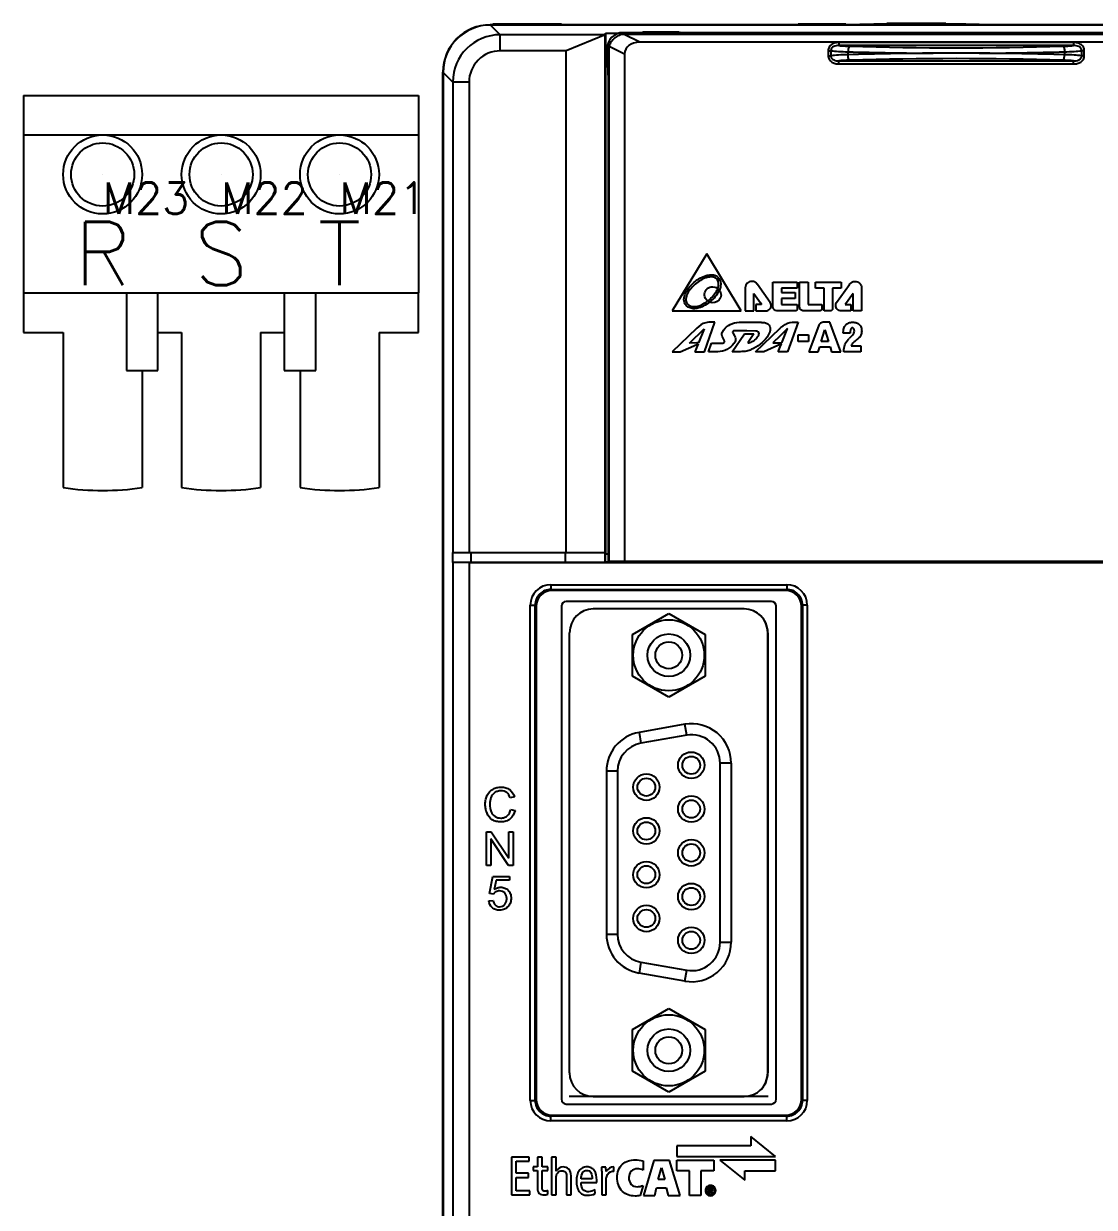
# Model space of a CAD drawing. Extents: x -25 to 108, y -90 to 175.
# Drawn here: x -25 to 42.8, y 99.6 to 174.5 of the extents above; entities that cross this region are included whole.
import ezdxf

# ---------------------------------------------------------------- set-up
doc = ezdxf.new("R2010")
doc.units = 0
doc.header["$LTSCALE"] = 4
doc.layers.get('0').update_dxf_attribs({"linetype": 'CONTINUOUS'})
doc.layers.add('02___PRT_ALL_AXES', color=7, linetype='CONTINUOUS')
doc.styles.get("Standard").update_dxf_attribs({"font": 'romans.shx'})

msp = doc.modelspace()

# ---------------------------------------------------------------- linework, layer by layer
at = {"color": 7, "linetype": 'Continuous'}
for p, q in [((63.543, 174.474), (4.543, 174.474)), ((5.171, 173.845), (4.558, 174.458)), ((63.528, 174.458), (4.558, 174.458)), ((5.143, 174.474), (5.143, 174.524)), ((5.143, 174.524), (9.043, 174.524)), ((5.171, 172.819), (5.171, 173.845)), ((11.808, 173.845), (5.171, 173.845)), ((6.493, 174.474), (6.493, 174.524)), ((9.043, 174.474), (9.043, 174.524)), ((11.808, 173.831), (9.343, 172.819)), ((11.808, 173.845), (11.843, 173.95)), ((11.808, 173.831), (11.808, 173.845)), ((11.808, 141.074), (11.808, 173.831)), ((11.843, 173.95), (11.843, 140.969)), ((11.843, 173.95), (12.76, 173.95)), ((13.048, 173.868), (12.943, 173.974)), ((55.144, 173.974), (12.943, 173.974)), ((14.012, 173.368), (13.015, 173.867)), ((55.038, 173.868), (13.048, 173.868)), ((14.193, 174.026), (14.176, 173.974)), ((14.193, 174.026), (14.193, 173.974)), ((14.193, 174.026), (16.493, 174.026)), ((16.493, 173.974), (16.493, 174.026)), ((16.493, 174.026), (16.511, 173.974)), ((27.043, 174.5), (28.817, 174.53)), ((28.817, 174.53), (29.656, 174.544)), ((29.656, 174.474), (29.656, 174.544)), ((33.384, 174.544), (29.656, 174.544)), ((33.384, 174.474), (33.384, 174.544)), ((33.384, 174.544), (34.654, 174.523)), ((34.654, 174.523), (36.353, 174.494)), ((13.048, 172.612), (12.076, 173.099)), ((54.074, 173.368), (14.012, 173.368)), ((26.615, 173.354), (26.615, 173.155)), ((41.471, 173.354), (26.615, 173.354)), ((41.471, 173.155), (26.615, 173.155)), ((41.471, 173.354), (41.471, 173.155)), ((9.343, 172.819), (5.171, 172.819)), ((9.343, 141.074), (9.343, 172.819)), ((11.943, 171.774), (11.943, 172.974)), ((12.049, 172.868), (11.943, 172.974)), ((12.049, 172.868), (12.049, 140.513)), ((13.048, 172.612), (13.048, 140.522)), ((25.937, 172.834), (25.937, 172.513)), ((25.937, 172.834), (26.1, 172.834)), ((25.937, 172.513), (26.1, 172.513)), ((26.1, 172.834), (26.1, 172.513)), ((27.189, 172.58), (27.189, 172.767)), ((35.495, 172.674), (32.59, 172.674)), ((40.898, 172.767), (40.898, 172.58)), ((41.987, 172.513), (41.987, 172.834)), ((42.15, 172.834), (41.987, 172.834)), ((42.15, 172.513), (41.987, 172.513)), ((42.15, 172.513), (42.15, 172.834)), ((11.996, 171.774), (11.943, 171.774)), ((26.615, 171.993), (26.615, 172.192)), ((26.615, 172.192), (41.471, 172.192)), ((26.615, 171.993), (41.471, 171.993)), ((41.471, 171.993), (41.471, 172.192)), ((1.543, 4.858), (1.543, 171.474)), ((1.559, 171.459), (1.559, 14.688)), ((2.172, 170.846), (1.559, 171.459)), ((2.172, 170.846), (2.172, 141.074)), ((3.198, 170.846), (2.172, 170.846)), ((3.198, 170.846), (3.198, 141.074)), ((12.009, 171.274), (12.009, 140.5)), ((18.247, 159.973), (16.048, 156.368)), ((20.427, 156.368), (18.247, 159.973)), ((22.43, 156.614), (22.43, 158.19)), ((22.43, 158.19), (23.979, 158.19)), ((23.979, 158.19), (23.979, 157.798)), ((24.127, 156.614), (24.127, 158.19)), ((24.127, 158.19), (24.659, 158.19)), ((24.659, 158.19), (24.659, 156.765)), ((25.131, 157.798), (25.131, 158.19)), ((25.131, 158.19), (26.749, 158.19)), ((26.749, 158.19), (26.749, 157.798)), ((20.683, 157.831), (20.683, 156.368)), ((21.224, 156.368), (21.224, 157.469)), ((21.224, 157.469), (21.642, 156.873)), ((22.267, 156.897), (21.46, 158.039)), ((22.976, 157.798), (22.976, 157.539)), ((23.979, 157.798), (22.976, 157.798)), ((22.976, 157.539), (23.847, 157.539)), ((23.847, 157.539), (23.847, 157.147)), ((25.672, 157.798), (25.131, 157.798)), ((25.672, 156.368), (25.672, 157.798)), ((26.209, 157.798), (26.209, 156.496)), ((26.749, 157.798), (26.209, 157.798)), ((26.469, 156.897), (27.276, 158.039)), ((27.507, 157.459), (27.089, 156.873)), ((27.507, 156.368), (27.507, 157.459)), ((28.048, 157.831), (28.048, 156.368)), ((21.356, 156.765), (21.356, 156.368)), ((21.716, 156.765), (21.356, 156.765)), ((21.642, 156.873), (21.716, 156.765)), ((22.976, 157.147), (22.976, 156.765)), ((23.847, 157.147), (22.976, 157.147)), ((22.976, 156.765), (23.979, 156.765)), ((23.979, 156.765), (23.979, 156.486)), ((24.659, 156.765), (25.539, 156.765)), ((25.539, 156.765), (25.539, 156.486)), ((27.089, 156.873), (27.015, 156.765)), ((27.015, 156.765), (27.374, 156.765)), ((27.374, 156.765), (27.374, 156.368)), ((16.048, 156.368), (20.427, 156.368)), ((20.683, 156.368), (21.224, 156.368)), ((21.356, 156.368), (21.972, 156.368)), ((23.857, 156.368), (22.685, 156.368)), ((25.411, 156.368), (24.383, 156.368)), ((26.076, 156.368), (25.672, 156.368)), ((27.374, 156.368), (26.759, 156.368)), ((28.048, 156.368), (27.507, 156.368)), ((17.601, 155.248), (16.048, 153.779)), ((17.151, 154.332), (18.091, 155.24)), ((18.091, 155.24), (17.732, 154.335)), ((18.095, 153.779), (18.757, 155.646)), ((18.757, 155.646), (18.373, 155.646)), ((20.784, 155.113), (20.019, 155.113)), ((20.292, 155.642), (21.695, 155.642)), ((20.781, 155.111), (20.784, 155.113)), ((21.347, 155.091), (20.781, 155.111)), ((21.335, 153.782), (22.882, 155.251)), ((21.367, 155.089), (21.347, 155.091)), ((23.366, 155.241), (22.9, 154.788)), ((23.009, 154.337), (23.366, 155.241)), ((24.031, 155.648), (23.366, 153.782)), ((23.653, 155.648), (24.031, 155.648)), ((25.313, 155.4), (24.709, 153.779)), ((25.496, 154.439), (25.725, 155.167)), ((26.04, 155.649), (25.671, 155.649)), ((25.725, 155.167), (25.954, 154.439)), ((26.742, 153.779), (26.04, 155.649)), ((17.621, 154.335), (17.151, 154.332)), ((17.732, 154.335), (17.621, 154.335)), ((18.35, 153.785), (18.549, 154.332)), ((18.549, 154.332), (19.219, 154.331)), ((19.38, 154.468), (19.221, 154.765)), ((19.854, 153.785), (20.642, 154.912)), ((19.896, 154.985), (20.003, 154.786)), ((20.642, 154.912), (21.237, 154.912)), ((21.237, 154.912), (20.838, 154.339)), ((22.9, 154.788), (22.431, 154.337)), ((22.431, 154.337), (23.009, 154.337)), ((24.028, 154.439), (24.028, 154.85)), ((24.028, 154.85), (24.678, 154.85)), ((24.678, 154.439), (24.028, 154.439)), ((24.678, 154.85), (24.678, 154.439)), ((25.954, 154.439), (25.496, 154.439)), ((27.326, 154.949), (26.887, 154.949)), ((27.332, 155.053), (27.326, 154.949)), ((16.048, 153.779), (16.572, 153.779)), ((16.572, 153.779), (17.621, 154.247)), ((17.708, 154.285), (17.493, 153.777)), ((17.493, 153.777), (17.621, 153.779)), ((17.621, 154.247), (17.708, 154.285)), ((17.621, 153.779), (18.095, 153.779)), ((18.939, 153.785), (18.35, 153.785)), ((20.37, 153.785), (19.854, 153.785)), ((21.855, 153.782), (21.335, 153.782)), ((22.984, 154.288), (21.855, 153.782)), ((22.769, 153.782), (22.9, 154.086)), ((23.366, 153.782), (22.769, 153.782)), ((22.9, 154.086), (22.984, 154.288)), ((24.709, 153.779), (25.298, 153.779)), ((25.298, 153.779), (25.399, 154.088)), ((25.399, 154.088), (26.051, 154.088)), ((26.051, 154.088), (26.152, 153.779)), ((26.152, 153.779), (26.742, 153.779)), ((27.998, 153.779), (26.916, 153.779)), ((27.386, 154.152), (27.998, 154.152)), ((27.998, 154.152), (27.998, 153.779)), ((2.163, 140.442), (2.163, 141.074)), ((2.172, 141.074), (11.808, 141.074)), ((3.322, 140.432), (3.322, 141.074)), ((9.305, 140.432), (9.305, 141.074)), ((11.81, 140.44), (11.81, 141.074)), ((12.009, 140.969), (11.843, 140.969)), ((2.172, 140.439), (2.163, 140.442)), ((3.322, 140.432), (2.163, 140.442)), ((2.172, 140.439), (2.172, 15.301)), ((3.198, 140.43), (2.172, 140.439)), ((3.198, 140.43), (3.198, 15.301)), ((64.889, 140.43), (3.198, 140.43)), ((9.305, 140.432), (3.322, 140.432)), ((11.81, 140.44), (9.305, 140.432)), ((11.839, 140.469), (11.81, 140.44)), ((15.035, 140.469), (11.839, 140.469)), ((12.009, 140.5), (12.049, 140.513)), ((12.009, 140.5), (14.243, 140.5)), ((13.048, 140.522), (12.049, 140.513)), ((13.048, 140.522), (55.038, 140.522)), ((14.243, 140.482), (14.243, 140.5)), ((15.243, 140.482), (14.243, 140.482)), ((15.04, 140.474), (16.564, 140.474)), ((16.417, 140.474), (16.443, 140.5)), ((16.443, 140.5), (51.643, 140.5)), ((16.543, 140.47), (16.543, 140.5)), ((16.658, 140.458), (16.564, 140.474)), ((51.428, 140.458), (16.658, 140.458)), ((8.375, 139.037), (8.375, 138.737)), ((8.375, 139.037), (23.311, 139.037)), ((8.375, 138.737), (8.443, 138.668)), ((8.375, 138.737), (23.311, 138.737)), ((23.243, 138.668), (8.443, 138.668)), ((23.311, 138.737), (23.243, 138.668)), ((23.311, 139.037), (23.311, 138.737)), ((22.343, 137.969), (9.343, 137.969)), ((7.075, 106.4), (7.075, 137.737)), ((7.075, 137.737), (7.375, 137.737)), ((7.375, 106.4), (7.375, 137.737)), ((7.375, 137.737), (7.443, 137.669)), ((7.443, 137.669), (7.443, 106.468)), ((9.043, 137.669), (9.043, 106.469)), ((20.618, 137.499), (11.058, 137.499)), ((13.548, 135.894), (15.843, 137.219)), ((15.843, 137.219), (18.138, 135.894)), ((22.643, 106.469), (22.643, 137.669)), ((24.311, 137.737), (24.243, 137.669)), ((24.243, 106.468), (24.243, 137.669)), ((24.311, 137.737), (24.311, 106.4)), ((24.611, 137.737), (24.311, 137.737)), ((24.611, 137.737), (24.611, 106.4)), ((9.558, 108.139), (9.558, 135.999)), ((13.548, 133.244), (13.548, 135.894)), ((18.138, 135.894), (18.138, 133.244)), ((22.108, 108.139), (22.108, 136.009)), ((22.117, 135.999), (22.117, 108.149)), ((15.843, 131.919), (13.548, 133.244)), ((18.138, 133.244), (15.843, 131.919)), ((16.859, 130.201), (13.959, 129.69)), ((13.959, 129.69), (14.081, 129)), ((16.981, 129.512), (16.859, 130.201)), ((16.981, 129.512), (14.081, 129)), ((19.093, 116.409), (19.093, 127.739)), ((19.793, 127.739), (19.093, 127.739)), ((19.793, 127.739), (19.793, 116.409)), ((11.893, 127.228), (11.893, 116.92)), ((12.593, 127.228), (11.893, 127.228)), ((12.593, 127.228), (12.593, 116.92)), ((6.073, 125.609), (5.796, 125.544)), ((5.828, 124.809), (6.11, 124.738)), ((4.303, 121.268), (4.303, 123.4)), ((4.303, 123.4), (4.593, 123.4)), ((4.574, 122.943), (4.574, 121.268)), ((5.694, 121.268), (4.574, 122.943)), ((4.593, 123.4), (5.713, 121.726)), ((5.713, 121.726), (5.713, 123.4)), ((5.713, 123.4), (5.983, 123.4)), ((5.983, 123.4), (5.983, 121.268)), ((4.574, 121.268), (4.303, 121.268)), ((5.983, 121.268), (5.694, 121.268)), ((4.494, 119.483), (4.7, 120.578)), ((4.7, 120.578), (5.761, 120.578)), ((4.91, 120.328), (4.795, 119.755)), ((5.761, 120.328), (4.91, 120.328)), ((5.761, 120.578), (5.761, 120.328)), ((4.74, 119.451), (4.494, 119.483)), ((4.447, 119.033), (4.722, 119.056)), ((11.893, 116.92), (12.593, 116.92)), ((19.093, 116.409), (19.793, 116.409)), ((14.081, 115.148), (13.959, 114.458)), ((14.081, 115.148), (16.981, 114.636)), ((16.859, 113.947), (16.981, 114.636)), ((16.859, 113.947), (13.959, 114.458)), ((13.548, 110.894), (15.843, 112.219)), ((15.843, 112.219), (18.138, 110.894)), ((13.548, 108.244), (13.548, 110.894)), ((18.138, 110.894), (18.138, 108.244)), ((15.843, 106.919), (13.548, 108.244)), ((18.138, 108.244), (15.843, 106.919)), ((7.075, 106.4), (7.375, 106.4)), ((7.375, 106.4), (7.443, 106.468)), ((9.543, 106.669), (22.143, 106.669)), ((11.048, 106.649), (20.618, 106.649)), ((24.311, 106.4), (24.243, 106.468)), ((24.611, 106.4), (24.311, 106.4)), ((9.343, 106.169), (22.343, 106.169)), ((8.375, 105.4), (8.443, 105.468)), ((8.375, 105.1), (8.375, 105.4)), ((23.311, 105.4), (8.375, 105.4)), ((23.311, 105.1), (8.375, 105.1)), ((8.443, 105.468), (23.243, 105.468)), ((23.311, 105.4), (23.243, 105.468)), ((23.311, 105.1), (23.311, 105.4)), ((16.343, 103.516), (16.343, 102.858)), ((21.039, 103.516), (16.343, 103.516)), ((21.039, 104.106), (21.039, 103.516)), ((22.604, 102.858), (21.039, 104.106)), ((5.882, 102.808), (5.882, 100.417)), ((6.996, 102.808), (5.882, 102.808)), ((6.996, 102.548), (6.996, 102.808)), ((7.536, 102.803), (7.536, 102.187)), ((7.824, 102.803), (7.536, 102.803)), ((7.824, 102.187), (7.824, 102.803)), ((8.426, 102.803), (8.426, 100.417)), ((8.714, 102.803), (8.426, 102.803)), ((8.714, 101.924), (8.714, 102.803)), ((16.343, 102.858), (22.604, 102.858)), ((6.183, 101.787), (6.183, 102.548)), ((6.183, 102.548), (6.996, 102.548)), ((7.259, 102.187), (7.259, 101.954)), ((7.536, 102.187), (7.259, 102.187)), ((7.259, 101.954), (7.536, 101.954)), ((7.536, 101.954), (7.536, 100.83)), ((8.184, 102.187), (7.824, 102.187)), ((7.824, 100.923), (7.824, 101.954)), ((7.824, 101.954), (8.184, 101.954)), ((8.184, 101.954), (8.184, 102.187)), ((11.86, 102.164), (11.582, 102.164)), ((11.87, 101.89), (11.86, 102.164)), ((12.374, 101.904), (12.374, 102.187)), ((14.219, 102.572), (14.219, 101.986)), ((14.896, 102.604), (14.233, 100.382)), ((15.894, 102.604), (14.896, 102.604)), ((15.172, 101.398), (15.38, 102.127)), ((15.385, 102.127), (15.591, 101.398)), ((16.567, 100.382), (15.894, 102.604)), ((16.343, 101.951), (16.343, 102.609)), ((16.343, 102.609), (18.69, 102.609)), ((17.154, 101.951), (16.343, 101.951)), ((17.154, 100.385), (17.154, 101.951)), ((17.879, 101.951), (17.879, 100.385)), ((18.69, 101.951), (17.879, 101.951)), ((18.69, 102.609), (18.69, 101.951)), ((22.604, 102.609), (19.081, 102.608)), ((19.081, 102.608), (20.647, 101.36)), ((20.647, 101.36), (20.647, 101.95)), ((20.647, 101.95), (22.604, 101.95)), ((22.604, 101.95), (22.604, 102.609)), ((6.957, 101.787), (6.183, 101.787)), ((6.183, 100.677), (6.183, 101.527)), ((6.183, 101.527), (6.957, 101.527)), ((6.957, 101.527), (6.957, 101.787)), ((8.714, 100.417), (8.714, 101.468)), ((9.372, 101.544), (9.372, 100.417)), ((9.659, 100.417), (9.659, 101.629)), ((10.991, 101.424), (10.292, 101.424)), ((10.292, 101.205), (11.279, 101.205)), ((11.279, 101.205), (11.279, 101.359)), ((11.596, 101.787), (11.596, 100.417)), ((11.884, 100.417), (11.884, 101.342)), ((15.591, 101.398), (15.172, 101.398)), ((5.882, 100.417), (7.04, 100.417)), ((7.04, 100.677), (6.183, 100.677)), ((7.04, 100.417), (7.04, 100.677)), ((8.184, 100.461), (8.184, 100.694)), ((8.426, 100.417), (8.714, 100.417)), ((9.372, 100.417), (9.659, 100.417)), ((11.183, 100.496), (11.169, 100.756)), ((11.596, 100.417), (11.884, 100.417)), ((14.213, 101.018), (14.023, 100.38)), ((14.955, 100.382), (15.072, 100.863)), ((15.072, 100.863), (15.682, 100.863)), ((15.682, 100.863), (15.807, 100.382)), ((17.879, 100.385), (17.154, 100.385)), ((18.359, 100.877), (18.359, 100.508)), ((18.496, 100.877), (18.359, 100.877)), ((18.359, 100.508), (18.428, 100.508)), ((18.428, 100.718), (18.428, 100.824)), ((18.428, 100.824), (18.489, 100.824)), ((18.488, 100.718), (18.428, 100.718)), ((18.428, 100.508), (18.428, 100.666)), ((18.428, 100.666), (18.469, 100.666)), ((18.469, 100.666), (18.565, 100.508)), ((18.635, 100.508), (18.536, 100.669)), ((18.565, 100.508), (18.635, 100.508)), ((14.233, 100.382), (14.955, 100.382)), ((15.807, 100.382), (16.567, 100.382))]:
    msp.add_line(p, q, dxfattribs=at)
for p, q in [((-25, 170), (0, 170)), ((-25, 170), (-25, 157.5)), ((0, 170), (0, 157.5)), ((-25, 167.5), (0, 167.5)), ((-25, 157.5), (0, 157.5)), ((-25, 157.5), (-25, 155)), ((-18.496, 157.5), (-18.496, 152.584)), ((-16.496, 152.584), (-16.496, 157.5)), ((-8.5, 157.5), (-8.5, 152.584)), ((-6.5, 152.584), (-6.5, 157.5)), ((0, 155), (0, 157.5)), ((-25, 155), (-22.5, 155)), ((-22.5, 155), (-22.5, 145.179)), ((-16.496, 155), (-15, 155)), ((-15, 155), (-15, 145.179)), ((-10, 155), (-10, 145.179)), ((-10, 155), (-8.5, 155)), ((-2.5, 155), (-2.5, 145.179)), ((-2.5, 155), (0, 155)), ((-18.496, 152.584), (-16.496, 152.584)), ((-17.5, 152.584), (-17.5, 145.179)), ((-8.5, 152.584), (-6.5, 152.584)), ((-7.5, 152.584), (-7.5, 145.179))]:
    msp.add_line(p, q)
for centre, radius in [((-20, 165), 2.5), ((-12.5, 165), 2.5), ((-5, 165), 2.5), ((-20, 165), 2), ((-12.5, 165), 2), ((-5, 165), 2)]:
    msp.add_circle(centre, radius)
for centre, radius in [((15.843, 134.569), 2.25), ((15.843, 134.569), 1.35), ((15.843, 134.569), 0.85), ((17.263, 127.609), 0.837), ((17.263, 127.609), 0.562), ((14.423, 126.224), 0.837), ((14.423, 126.224), 0.562), ((17.263, 124.839), 0.837), ((17.263, 124.839), 0.562), ((14.423, 123.454), 0.837), ((14.423, 123.454), 0.562), ((17.263, 122.069), 0.837), ((17.263, 122.069), 0.562), ((14.423, 120.684), 0.837), ((14.423, 120.684), 0.562), ((17.263, 119.299), 0.837), ((17.263, 119.299), 0.562), ((14.423, 117.914), 0.837), ((14.423, 117.914), 0.562), ((17.263, 116.529), 0.837), ((17.263, 116.529), 0.562), ((15.843, 109.569), 2.25), ((15.843, 109.569), 1.35), ((15.843, 109.569), 0.85)]:
    msp.add_circle(centre, radius, dxfattribs=at)
for centre, radius, start, end in [((4.543, 171.474), 3, 90, 180), ((5.171, 170.845), 3, 90.01153, 179.98847), ((34.043, 405.68), 232.663, 268.33515, 271.66485), ((5.17, 170.846), 1.973, 89.99359, 180.00605), ((33.903, 403.66), 230.99, 268.33423, 269.6745), ((33.976, -62.521), 235.199, 90.3375, 91.65377), ((34.043, -60.333), 232.663, 88.33515, 91.66485), ((34.11, 407.867), 235.198, 270.33749, 271.65378), ((34.183, -58.312), 230.99, 88.33423, 89.6745), ((38.432, 143.488), 15.77, 133.98889, 135.08998), ((8.375, 137.737), 1.3, 90.00166, 179.99815), ((8.375, 137.737), 1, 89.99291, 180.0072), ((23.311, 137.737), 1.3, 0.00166, 89.99815), ((23.312, 137.737), 1, 359.99291, 90.0072), ((9.343, 137.669), 0.3, 90, 180), ((22.343, 137.669), 0.3, 0, 90), ((11.058, 135.999), 1.5, 90, 180), ((20.618, 136.009), 1.49, 0, 90), ((20.617, 135.999), 1.5, 0, 49.89984), ((14.393, 127.228), 2.5, 100, 180), ((17.293, 127.739), 2.5, 0, 100), ((14.393, 127.228), 1.8, 100.00004, 179.99996), ((17.293, 127.739), 1.8, 359.99999, 100.00001), ((14.393, 116.92), 2.5, 180, 260), ((14.393, 116.92), 1.8, 180.00004, 259.99996), ((17.293, 116.409), 2.5, 260, 0), ((17.293, 116.409), 1.8, 259.99999, 0.00001), ((11.048, 108.139), 1.49, 180, 270), ((20.618, 108.139), 1.49, 270, 0), ((20.617, 108.149), 1.5, 310.0993, 0), ((8.375, 106.4), 1.3, 180.00166, 269.99815), ((8.375, 106.4), 1, 179.99291, 270.0072), ((9.343, 106.469), 0.3, 180, 270), ((22.343, 106.469), 0.3, 270, 0), ((23.311, 106.4), 1.3, 270.00166, 359.99815), ((23.312, 106.4), 1, 269.99291, 0.0072)]:
    msp.add_arc(centre, radius, start, end, dxfattribs=at)
for centre in [(-20, 162.5), (-12.5, 162.5), (-5, 162.5)]:
    msp.add_arc(centre, 17.5, 261.78679, 278.21321)
for centre, major_axis, ratio, start_param, end_param in [((4.56, 171.457), (2.123, -2.123), 0.999315, 2.356537, 3.926648), ((12.944, 172.973), (0.708, -0.708), 0.999315, 2.356537, 3.926648), ((13.103, 172.814), (-0.424, 0.978), 0.928326, -0.382645, -0.349644), ((13.075, 172.842), (0.948, -0.407), 0.963653, -2.982367, -2.749065), ((14.481, 172.244), (-1.361, 0.682), 0.656782, -0.919163, 0.317879), ((11.996, 171.274), (0, 0.5), 0.026186, -1.570796, 0), ((11.839, 140.969), (0, 0.5), 0.008727, -3.132866, -1.570796), ((15.035, 140.969), (0, 0.5), 0.008727, -3.132866, -3.00374), ((16.658, 140.758), (0, 0.3), 0.052408, -3.67477, -3.150319), ((8.443, 137.668), (0.707, -0.707), 0.999695, 2.356347, 3.926839), ((23.243, 137.668), (-0.707, -0.707), 0.999695, 2.356347, 3.926839), ((8.443, 106.469), (0.707, 0.707), 0.999695, 2.356347, 3.926839), ((23.243, 106.469), (-0.707, 0.707), 0.999695, 2.356347, 3.926839)]:
    msp.add_ellipse(centre, major_axis=major_axis, ratio=ratio, start_param=start_param, end_param=end_param, dxfattribs=at)
for points, knots in [([(13.015, 173.867), (12.907, 173.864), (12.691, 173.82), (12.406, 173.654), (12.188, 173.406), (12.102, 173.203), (12.076, 173.099)], [0, 0, 0, 0, 0.249743, 0.499909, 0.751366, 1, 1, 1, 1]), ([(26.615, 173.354), (26.536, 173.354), (26.377, 173.338), (26.153, 173.247), (26.009, 173.1), (25.947, 172.953), (25.937, 172.874), (25.937, 172.834)], [0, 0, 0, 0, 0.250301, 0.500191, 0.749315, 0.874681, 1, 1, 1, 1]), ([(26.615, 173.155), (26.559, 173.156), (26.447, 173.151), (26.282, 173.108), (26.163, 173.022), (26.108, 172.92), (26.099, 172.863), (26.1, 172.834)], [0, 0, 0, 0, 0.24803, 0.496914, 0.746675, 0.873244, 1, 1, 1, 1]), ([(26.615, 173.155), (26.665, 173.15), (26.887, 173.131), (27.11, 173.121), (27.284, 173.115)], [0, 0, 0, 0, 0.223912, 1, 1, 1, 1]), ([(27.284, 173.115), (27.277, 173.113), (27.263, 173.102), (27.239, 173.065), (27.215, 172.993), (27.196, 172.888), (27.19, 172.809), (27.189, 172.767)], [0, 0, 0, 0, 0.057532, 0.135853, 0.360121, 0.659638, 1, 1, 1, 1]), ([(40.803, 173.115), (40.864, 173.117), (41.087, 173.125), (41.31, 173.139), (41.471, 173.155)], [0, 0, 0, 0, 0.272744, 1, 1, 1, 1]), ([(40.803, 173.115), (40.809, 173.113), (40.823, 173.102), (40.848, 173.065), (40.871, 172.993), (40.891, 172.888), (40.897, 172.809), (40.898, 172.767)], [0, 0, 0, 0, 0.057534, 0.135858, 0.36013, 0.659645, 1, 1, 1, 1]), ([(42.15, 172.834), (42.15, 172.874), (42.139, 172.953), (42.077, 173.1), (41.933, 173.247), (41.71, 173.338), (41.551, 173.354), (41.471, 173.354)], [0, 0, 0, 0, 0.125322, 0.250694, 0.499823, 0.749709, 1, 1, 1, 1]), ([(41.987, 172.834), (41.987, 172.863), (41.978, 172.92), (41.923, 173.022), (41.804, 173.108), (41.64, 173.151), (41.527, 173.156), (41.471, 173.155)], [0, 0, 0, 0, 0.126761, 0.253337, 0.503099, 0.751978, 1, 1, 1, 1]), ([(25.937, 172.513), (25.937, 172.473), (25.947, 172.394), (26.009, 172.247), (26.153, 172.1), (26.377, 172.009), (26.536, 171.993), (26.615, 171.993)], [0, 0, 0, 0, 0.125322, 0.250694, 0.499823, 0.749709, 1, 1, 1, 1]), ([(26.1, 172.513), (26.099, 172.484), (26.108, 172.427), (26.163, 172.325), (26.282, 172.239), (26.447, 172.196), (26.559, 172.191), (26.615, 172.192)], [0, 0, 0, 0, 0.126761, 0.253337, 0.503099, 0.751978, 1, 1, 1, 1]), ([(26.1, 172.834), (26.259, 172.815), (26.622, 172.787), (26.985, 172.772), (27.189, 172.767)], [0, 0, 0, 0, 0.439939, 1, 1, 1, 1]), ([(27.189, 172.58), (26.985, 172.575), (26.622, 172.56), (26.259, 172.532), (26.1, 172.513)], [0, 0, 0, 0, 0.560061, 1, 1, 1, 1]), ([(27.284, 172.232), (27.277, 172.234), (27.263, 172.245), (27.239, 172.282), (27.215, 172.354), (27.196, 172.459), (27.19, 172.538), (27.189, 172.58)], [0, 0, 0, 0, 0.057534, 0.135858, 0.36013, 0.659645, 1, 1, 1, 1]), ([(40.803, 172.232), (40.809, 172.234), (40.823, 172.245), (40.848, 172.282), (40.871, 172.354), (40.891, 172.459), (40.897, 172.538), (40.898, 172.58)], [0, 0, 0, 0, 0.057532, 0.135853, 0.360122, 0.659638, 1, 1, 1, 1]), ([(40.898, 172.767), (41.101, 172.772), (41.465, 172.787), (41.828, 172.815), (41.987, 172.834)], [0, 0, 0, 0, 0.560061, 1, 1, 1, 1]), ([(41.987, 172.513), (41.828, 172.532), (41.465, 172.56), (41.101, 172.575), (40.898, 172.58)], [0, 0, 0, 0, 0.439939, 1, 1, 1, 1]), ([(41.471, 172.192), (41.527, 172.191), (41.64, 172.196), (41.804, 172.239), (41.923, 172.325), (41.978, 172.427), (41.987, 172.484), (41.987, 172.513)], [0, 0, 0, 0, 0.24803, 0.496914, 0.746675, 0.873244, 1, 1, 1, 1]), ([(41.471, 171.993), (41.551, 171.993), (41.71, 172.009), (41.933, 172.1), (42.077, 172.247), (42.139, 172.394), (42.15, 172.473), (42.15, 172.513)], [0, 0, 0, 0, 0.250301, 0.500191, 0.749315, 0.874681, 1, 1, 1, 1]), ([(27.284, 172.232), (27.223, 172.23), (27, 172.222), (26.777, 172.208), (26.615, 172.192)], [0, 0, 0, 0, 0.272744, 1, 1, 1, 1]), ([(41.471, 172.192), (41.422, 172.197), (41.199, 172.216), (40.976, 172.226), (40.803, 172.232)], [0, 0, 0, 0, 0.223912, 1, 1, 1, 1]), ([(16.806, 157.194), (16.85, 157.488), (17.175, 157.966), (17.59, 158.311), (17.8, 158.43)], [0, 0, 0, 0, 0.551677, 1, 1, 1, 1]), ([(18.203, 158.459), (17.952, 158.385), (17.613, 158.164), (17.333, 157.893), (17.253, 157.793)], [0, 0, 0, 0, 0.671641, 1, 1, 1, 1]), ([(17.8, 158.43), (17.996, 158.538), (18.314, 158.664), (18.767, 158.649), (18.956, 158.512), (19.02, 158.426)], [0, 0, 0, 0, 0.508767, 0.754576, 1, 1, 1, 1]), ([(18.917, 158.341), (18.871, 158.41), (18.727, 158.513), (18.465, 158.526), (18.292, 158.493), (18.203, 158.459)], [0, 0, 0, 0, 0.322762, 0.630156, 1, 1, 1, 1]), ([(18.946, 157.784), (18.953, 157.801), (19.013, 157.977), (19.008, 158.198), (18.917, 158.341)], [0, 0, 0, 0, 0.096631, 1, 1, 1, 1]), ([(19.02, 158.426), (19.12, 158.294), (19.155, 158.009), (19.087, 157.765), (19.05, 157.685)], [0, 0, 0, 0, 0.651348, 1, 1, 1, 1]), ([(21.46, 158.039), (21.423, 158.096), (21.343, 158.17), (21.211, 158.223), (21.083, 158.24), (20.937, 158.211), (20.755, 158.097), (20.683, 157.934), (20.683, 157.831)], [0, 0, 0, 0, 0.193898, 0.294997, 0.400176, 0.557323, 0.707276, 1, 1, 1, 1]), ([(27.276, 158.039), (27.313, 158.096), (27.393, 158.169), (27.523, 158.223), (27.65, 158.24), (27.795, 158.211), (27.976, 158.097), (28.048, 157.934), (28.048, 157.831)], [0, 0, 0, 0, 0.194518, 0.294906, 0.397819, 0.555588, 0.706088, 1, 1, 1, 1]), ([(17.253, 157.793), (17.084, 157.601), (16.877, 157.283), (16.941, 156.918), (16.993, 156.849)], [0, 0, 0, 0, 0.748654, 1, 1, 1, 1]), ([(18.297, 156.982), (18.19, 157.074), (18.033, 157.331), (18.179, 157.731), (18.541, 157.946), (18.829, 157.864), (18.946, 157.784)], [0, 0, 0, 0, 0.267373, 0.49717, 0.73173, 1, 1, 1, 1]), ([(18.946, 157.784), (18.918, 157.721), (18.748, 157.42), (18.517, 157.148), (18.297, 156.982)], [0, 0, 0, 0, 0.199523, 1, 1, 1, 1]), ([(19.05, 157.685), (19.116, 157.59), (19.191, 157.363), (19.019, 156.94), (18.622, 156.841), (18.425, 156.911)], [0, 0, 0, 0, 0.270402, 0.510849, 1, 1, 1, 1]), ([(18.425, 156.911), (18.447, 156.926), (18.708, 157.132), (18.92, 157.408), (19.05, 157.685)], [0, 0, 0, 0, 0.080329, 1, 1, 1, 1]), ([(19.05, 157.685), (19.047, 157.688), (19.018, 157.726), (18.983, 157.761), (18.946, 157.784)], [0, 0, 0, 0, 0.089715, 1, 1, 1, 1]), ([(17.318, 156.514), (17.147, 156.548), (16.831, 156.721), (16.787, 157.06), (16.806, 157.194)], [0, 0, 0, 0, 0.563637, 1, 1, 1, 1]), ([(16.993, 156.849), (17.057, 156.766), (17.233, 156.635), (17.644, 156.622), (17.919, 156.746), (18.085, 156.845)], [0, 0, 0, 0, 0.26498, 0.513246, 1, 1, 1, 1]), ([(18.425, 156.911), (18.19, 156.732), (17.827, 156.54), (17.419, 156.493), (17.318, 156.514)], [0, 0, 0, 0, 0.740445, 1, 1, 1, 1]), ([(18.085, 156.845), (18.116, 156.863), (18.189, 156.906), (18.26, 156.951), (18.297, 156.982)], [0, 0, 0, 0, 0.429503, 1, 1, 1, 1]), ([(18.297, 156.982), (18.312, 156.971), (18.353, 156.944), (18.397, 156.921), (18.425, 156.911)], [0, 0, 0, 0, 0.383966, 1, 1, 1, 1]), ([(21.972, 156.368), (22.062, 156.368), (22.202, 156.422), (22.307, 156.57), (22.334, 156.694), (22.314, 156.806), (22.284, 156.868), (22.267, 156.897)], [0, 0, 0, 0, 0.365484, 0.542731, 0.723055, 0.863331, 1, 1, 1, 1]), ([(24.383, 156.368), (24.318, 156.368), (24.183, 156.417), (24.127, 156.551), (24.127, 156.614)], [0, 0, 0, 0, 0.506985, 1, 1, 1, 1]), ([(26.759, 156.368), (26.671, 156.368), (26.532, 156.423), (26.429, 156.57), (26.403, 156.694), (26.419, 156.806), (26.45, 156.869), (26.469, 156.897)], [0, 0, 0, 0, 0.3618, 0.539583, 0.7208, 0.861409, 1, 1, 1, 1]), ([(18.373, 155.646), (18.308, 155.645), (18.02, 155.607), (17.782, 155.416), (17.621, 155.266)], [0, 0, 0, 0, 0.229595, 1, 1, 1, 1]), ([(19.221, 154.765), (19.196, 154.816), (19.197, 154.967), (19.27, 155.088), (19.317, 155.155)], [0, 0, 0, 0, 0.412819, 1, 1, 1, 1]), ([(21.552, 154.982), (21.539, 155.03), (21.463, 155.081), (21.391, 155.088), (21.367, 155.089)], [0, 0, 0, 0, 0.677152, 1, 1, 1, 1]), ([(21.695, 155.642), (21.726, 155.642), (21.832, 155.639), (21.939, 155.623), (22.01, 155.596)], [0, 0, 0, 0, 0.287229, 1, 1, 1, 1]), ([(22.257, 155.128), (22.251, 155.095), (22.213, 154.946), (22.136, 154.809), (22.068, 154.711)], [0, 0, 0, 0, 0.220468, 1, 1, 1, 1]), ([(22.9, 155.267), (22.96, 155.323), (23.171, 155.512), (23.451, 155.641), (23.653, 155.648)], [0, 0, 0, 0, 0.290191, 1, 1, 1, 1]), ([(25.671, 155.649), (25.595, 155.649), (25.439, 155.601), (25.34, 155.472), (25.313, 155.4)], [0, 0, 0, 0, 0.499568, 1, 1, 1, 1]), ([(26.887, 154.949), (26.888, 155.052), (26.907, 155.237), (27.022, 155.48), (27.194, 155.598), (27.353, 155.639), (27.484, 155.648), (27.613, 155.639), (27.763, 155.604), (27.861, 155.544), (27.91, 155.493)], [0, 0, 0, 0, 0.20437, 0.367649, 0.518819, 0.601573, 0.693676, 0.780742, 0.858985, 1, 1, 1, 1]), ([(27.591, 155.092), (27.591, 155.142), (27.587, 155.216), (27.522, 155.281), (27.465, 155.291), (27.406, 155.282), (27.339, 155.2), (27.337, 155.115), (27.332, 155.053)], [0, 0, 0, 0, 0.269119, 0.365221, 0.465789, 0.568883, 0.669171, 1, 1, 1, 1]), ([(27.91, 155.493), (27.958, 155.445), (28.015, 155.352), (28.049, 155.211), (28.057, 155.098), (28.05, 154.988), (28.019, 154.854), (27.971, 154.764), (27.929, 154.712)], [0, 0, 0, 0, 0.242299, 0.372649, 0.515088, 0.643406, 0.764858, 1, 1, 1, 1]), ([(20.071, 154.534), (20.068, 154.516), (20.046, 154.433), (20.001, 154.358), (19.962, 154.303)], [0, 0, 0, 0, 0.206802, 1, 1, 1, 1]), ([(20.003, 154.786), (20.016, 154.762), (20.055, 154.684), (20.08, 154.593), (20.071, 154.534)], [0, 0, 0, 0, 0.310756, 1, 1, 1, 1]), ([(20.838, 154.339), (20.934, 154.352), (21.07, 154.389), (21.188, 154.458), (21.221, 154.48)], [0, 0, 0, 0, 0.711701, 1, 1, 1, 1]), ([(21.464, 154.715), (21.482, 154.74), (21.532, 154.818), (21.57, 154.92), (21.552, 154.982)], [0, 0, 0, 0, 0.327355, 1, 1, 1, 1]), ([(27.62, 154.437), (27.591, 154.414), (27.498, 154.334), (27.415, 154.234), (27.386, 154.152)], [0, 0, 0, 0, 0.298139, 1, 1, 1, 1]), ([(27.929, 154.712), (27.915, 154.695), (27.82, 154.594), (27.711, 154.508), (27.62, 154.437)], [0, 0, 0, 0, 0.161616, 1, 1, 1, 1]), ([(26.916, 153.779), (26.916, 153.829), (26.924, 154.009), (26.968, 154.19), (27.026, 154.308)], [0, 0, 0, 0, 0.272045, 1, 1, 1, 1]), ([(4.352, 125.725), (4.432, 125.88), (4.627, 126.083), (4.961, 126.209), (5.239, 126.241), (5.522, 126.208), (5.697, 126.122), (5.769, 126.067)], [0, 0, 0, 0, 0.320689, 0.483217, 0.650329, 0.832722, 1, 1, 1, 1]), ([(5.796, 125.544), (5.755, 125.671), (5.657, 125.859), (5.417, 125.974), (5.215, 125.997), (5.004, 125.972), (4.75, 125.855), (4.624, 125.678), (4.583, 125.555)], [0, 0, 0, 0, 0.250675, 0.361816, 0.485008, 0.627095, 0.755226, 1, 1, 1, 1]), ([(4.338, 124.572), (4.3, 124.661), (4.242, 124.849), (4.216, 125.149), (4.243, 125.449), (4.308, 125.64), (4.352, 125.725)], [0, 0, 0, 0, 0.24362, 0.494235, 0.758805, 1, 1, 1, 1]), ([(4.583, 125.555), (4.538, 125.423), (4.496, 125.123), (4.545, 124.689), (4.73, 124.434), (4.842, 124.367)], [0, 0, 0, 0, 0.322289, 0.696293, 1, 1, 1, 1]), ([(4.842, 124.367), (4.896, 124.334), (5.013, 124.283), (5.214, 124.258), (5.423, 124.286), (5.551, 124.359), (5.605, 124.403)], [0, 0, 0, 0, 0.234089, 0.468113, 0.741561, 1, 1, 1, 1]), ([(5.79, 124.208), (5.715, 124.148), (5.581, 124.077), (5.385, 124.032), (5.226, 124.022), (5.067, 124.03), (4.875, 124.063), (4.741, 124.116), (4.666, 124.165)], [0, 0, 0, 0, 0.244734, 0.37216, 0.507413, 0.646033, 0.772855, 1, 1, 1, 1]), ([(4.795, 119.755), (4.855, 119.797), (4.984, 119.865), (5.215, 119.902), (5.461, 119.858), (5.609, 119.756), (5.669, 119.695)], [0, 0, 0, 0, 0.23247, 0.452309, 0.728062, 1, 1, 1, 1]), ([(5.453, 118.796), (5.496, 118.843), (5.566, 118.965), (5.592, 119.17), (5.568, 119.371), (5.468, 119.536), (5.313, 119.639), (5.112, 119.67), (4.968, 119.638), (4.9, 119.6)], [0, 0, 0, 0, 0.138922, 0.29382, 0.439913, 0.569543, 0.695476, 0.830225, 1, 1, 1, 1]), ([(5.669, 119.695), (5.731, 119.632), (5.834, 119.475), (5.874, 119.2), (5.836, 118.926), (5.747, 118.765), (5.692, 118.697)], [0, 0, 0, 0, 0.24423, 0.503803, 0.756642, 1, 1, 1, 1]), ([(5.692, 118.697), (5.628, 118.616), (5.502, 118.512), (5.298, 118.448), (5.142, 118.434), (4.996, 118.444), (4.83, 118.483), (4.718, 118.547), (4.658, 118.601)], [0, 0, 0, 0, 0.270574, 0.407324, 0.554323, 0.675493, 0.787887, 1, 1, 1, 1]), ([(4.864, 118.754), (4.9, 118.722), (4.985, 118.669), (5.143, 118.644), (5.313, 118.676), (5.412, 118.752), (5.453, 118.796)], [0, 0, 0, 0, 0.221658, 0.448779, 0.722556, 1, 1, 1, 1]), ([(12.575, 101.525), (12.575, 101.826), (12.795, 102.462), (13.425, 102.642), (13.705, 102.642)], [0, 0, 0, 0, 0.518129, 1, 1, 1, 1]), ([(8.714, 101.468), (8.714, 101.591), (8.744, 101.783), (8.929, 101.925), (9.074, 101.949), (9.208, 101.931), (9.358, 101.808), (9.372, 101.648), (9.372, 101.544)], [0, 0, 0, 0, 0.301437, 0.421233, 0.548721, 0.650986, 0.745218, 1, 1, 1, 1]), ([(9.659, 101.629), (9.659, 101.778), (9.591, 102.097), (9.28, 102.187), (9.149, 102.187)], [0, 0, 0, 0, 0.531421, 1, 1, 1, 1]), ([(11.279, 101.359), (11.279, 101.568), (11.233, 101.889), (10.97, 102.122), (10.803, 102.179), (10.661, 102.192), (10.515, 102.178), (10.331, 102.116), (10.139, 101.948), (10.038, 101.706), (9.997, 101.481), (9.991, 101.356), (9.991, 101.291)], [0, 0, 0, 0, 0.260194, 0.365037, 0.418794, 0.476864, 0.54109, 0.600442, 0.715644, 0.844645, 0.91867, 1, 1, 1, 1]), ([(10.292, 101.424), (10.295, 101.57), (10.318, 101.787), (10.508, 101.951), (10.654, 101.977), (10.804, 101.949), (10.98, 101.769), (10.991, 101.563), (10.991, 101.424)], [0, 0, 0, 0, 0.305522, 0.40606, 0.500134, 0.607244, 0.710051, 1, 1, 1, 1]), ([(11.884, 101.342), (11.884, 101.426), (11.888, 101.664), (12.105, 101.914), (12.264, 101.914)], [0, 0, 0, 0, 0.345266, 1, 1, 1, 1]), ([(13.857, 102.069), (13.72, 102.069), (13.409, 101.974), (13.315, 101.66), (13.315, 101.512)], [0, 0, 0, 0, 0.482372, 1, 1, 1, 1]), ([(9.991, 101.291), (9.991, 101.225), (9.997, 101.1), (10.039, 100.874), (10.143, 100.63), (10.385, 100.428), (10.589, 100.393), (10.693, 100.393)], [0, 0, 0, 0, 0.152997, 0.292308, 0.535944, 0.75737, 1, 1, 1, 1]), ([(10.768, 100.612), (10.64, 100.612), (10.322, 100.722), (10.292, 101.051), (10.292, 101.205)], [0, 0, 0, 0, 0.45413, 1, 1, 1, 1]), ([(13.705, 100.344), (13.421, 100.344), (12.767, 100.543), (12.575, 101.209), (12.575, 101.525)], [0, 0, 0, 0, 0.473913, 1, 1, 1, 1]), ([(13.315, 101.512), (13.315, 101.36), (13.389, 101.042), (13.7, 100.936), (13.832, 100.936)], [0, 0, 0, 0, 0.53357, 1, 1, 1, 1]), ([(7.536, 100.83), (7.536, 100.717), (7.582, 100.459), (7.836, 100.416), (7.94, 100.416)], [0, 0, 0, 0, 0.519021, 1, 1, 1, 1]), ([(8.184, 100.694), (8.157, 100.682), (8.099, 100.657), (8.01, 100.645), (7.922, 100.654), (7.824, 100.742), (7.824, 100.851), (7.824, 100.923)], [0, 0, 0, 0, 0.158373, 0.331117, 0.48171, 0.613496, 1, 1, 1, 1]), ([(18.47, 101.016), (18.39, 101.012), (18.227, 100.941), (18.123, 100.69), (18.229, 100.435), (18.4, 100.364), (18.485, 100.364)], [0, 0, 0, 0, 0.239044, 0.49223, 0.745982, 1, 1, 1, 1]), ([(18.485, 100.427), (18.42, 100.427), (18.321, 100.47), (18.25, 100.585), (18.231, 100.69), (18.25, 100.796), (18.321, 100.911), (18.42, 100.954), (18.485, 100.953)], [0, 0, 0, 0, 0.240071, 0.364716, 0.500328, 0.635625, 0.760035, 1, 1, 1, 1]), ([(18.485, 100.364), (18.57, 100.364), (18.74, 100.435), (18.847, 100.69), (18.74, 100.945), (18.565, 101.018), (18.475, 101.016), (18.47, 101.016)], [0, 0, 0, 0, 0.246218, 0.493027, 0.739287, 0.985472, 1, 1, 1, 1]), ([(18.485, 100.953), (18.55, 100.953), (18.648, 100.91), (18.719, 100.796), (18.737, 100.69), (18.719, 100.585), (18.648, 100.47), (18.55, 100.427), (18.485, 100.427)], [0, 0, 0, 0, 0.239286, 0.36397, 0.499671, 0.635687, 0.760607, 1, 1, 1, 1])]:
    msp.add_open_spline(points, degree=3, knots=knots, dxfattribs=at)
for points in [[(22.685, 156.368), (22.567, 156.368), (22.43, 156.496), (22.43, 156.614)], [(23.979, 156.486), (23.979, 156.43), (23.913, 156.368), (23.857, 156.368)], [(25.539, 156.486), (25.539, 156.428), (25.469, 156.368), (25.411, 156.368)], [(26.209, 156.496), (26.209, 156.434), (26.137, 156.368), (26.076, 156.368)], [(17.621, 155.266), (17.615, 155.26), (17.608, 155.254), (17.601, 155.248)], [(19.317, 155.155), (19.421, 155.305), (19.571, 155.43), (19.735, 155.511)], [(19.735, 155.511), (19.905, 155.597), (20.101, 155.642), (20.292, 155.642)], [(19.944, 155.101), (19.926, 155.094), (19.908, 155.081), (19.896, 155.065)], [(20.019, 155.113), (19.994, 155.113), (19.968, 155.11), (19.944, 155.101)], [(22.01, 155.596), (22.081, 155.572), (22.15, 155.525), (22.193, 155.463)], [(22.193, 155.463), (22.257, 155.369), (22.275, 155.24), (22.257, 155.128)], [(22.882, 155.251), (22.888, 155.255), (22.894, 155.261), (22.9, 155.267)], [(27.479, 154.834), (27.54, 154.905), (27.591, 154.998), (27.591, 155.092)], [(19.219, 154.331), (19.247, 154.329), (19.276, 154.333), (19.301, 154.345)], [(19.301, 154.345), (19.324, 154.356), (19.346, 154.374), (19.36, 154.396)], [(19.36, 154.396), (19.369, 154.408), (19.375, 154.422), (19.378, 154.436)], [(19.378, 154.436), (19.381, 154.446), (19.383, 154.458), (19.38, 154.468)], [(19.896, 155.065), (19.889, 155.055), (19.884, 155.043), (19.882, 155.031)], [(19.882, 155.031), (19.882, 155.015), (19.889, 155), (19.896, 154.985)], [(21.221, 154.48), (21.316, 154.541), (21.4, 154.623), (21.464, 154.715)], [(22.068, 154.711), (21.947, 154.536), (21.792, 154.384), (21.626, 154.253)], [(27.026, 154.308), (27.084, 154.426), (27.169, 154.53), (27.263, 154.622)], [(19.52, 153.925), (19.343, 153.833), (19.138, 153.785), (18.939, 153.785)], [(19.962, 154.303), (19.851, 154.144), (19.693, 154.011), (19.52, 153.925)], [(20.788, 153.825), (20.652, 153.792), (20.51, 153.783), (20.37, 153.785)], [(21.055, 153.913), (20.969, 153.875), (20.879, 153.847), (20.788, 153.825)], [(21.626, 154.253), (21.452, 154.116), (21.259, 154), (21.055, 153.913)], [(5.769, 126.067), (5.916, 125.958), (6.022, 125.785), (6.073, 125.609)], [(4.666, 124.165), (4.52, 124.26), (4.405, 124.412), (4.338, 124.572)], [(5.605, 124.403), (5.724, 124.502), (5.795, 124.658), (5.828, 124.809)], [(6.11, 124.738), (6.059, 124.538), (5.952, 124.336), (5.79, 124.208)], [(4.9, 119.6), (4.836, 119.564), (4.779, 119.512), (4.74, 119.451)], [(4.658, 118.601), (4.538, 118.707), (4.463, 118.874), (4.447, 119.033)], [(4.722, 119.056), (4.739, 118.946), (4.782, 118.829), (4.864, 118.754)], [(13.705, 102.642), (13.878, 102.642), (14.05, 102.607), (14.219, 102.572)], [(9.149, 102.187), (8.982, 102.187), (8.797, 102.074), (8.721, 101.924)], [(11.582, 102.164), (11.585, 102.038), (11.596, 101.913), (11.596, 101.787)], [(12.374, 102.187), (12.18, 102.187), (11.954, 102.067), (11.877, 101.89)], [(12.264, 101.914), (12.3, 101.914), (12.337, 101.911), (12.374, 101.904)], [(14.219, 101.986), (14.103, 102.03), (13.981, 102.069), (13.857, 102.069)], [(7.94, 100.416), (8.023, 100.416), (8.106, 100.433), (8.184, 100.461)], [(10.693, 100.393), (10.86, 100.393), (11.032, 100.424), (11.183, 100.496)], [(11.169, 100.756), (11.054, 100.673), (10.91, 100.612), (10.768, 100.612)], [(13.832, 100.936), (13.962, 100.936), (14.093, 100.969), (14.213, 101.018)], [(18.564, 100.774), (18.564, 100.742), (18.519, 100.718), (18.488, 100.718)], [(18.489, 100.824), (18.519, 100.824), (18.564, 100.804), (18.564, 100.774)], [(18.633, 100.768), (18.633, 100.826), (18.554, 100.877), (18.496, 100.877)], [(18.536, 100.669), (18.582, 100.673), (18.633, 100.722), (18.633, 100.768)], [(14.023, 100.38), (13.919, 100.359), (13.812, 100.344), (13.705, 100.344)]]:
    msp.add_open_spline(points, degree=3, dxfattribs=at)
at = {"layer": '02___PRT_ALL_AXES', "color": 7, "linetype": 'Continuous'}
for p, q in [((4.693, 174.474), (4.693, 174.524)), ((4.693, 174.524), (5.235, 174.524)), ((24.043, 174.474), (24.043, 174.524)), ((24.043, 174.524), (27.043, 174.524)), ((27.043, 174.474), (27.043, 174.524))]:
    msp.add_line(p, q, dxfattribs=at)

# ---------------------------------------------------------------- texts
at = {"char_height": 4, "attachment_point": 5}
for s, insert in [('R', (-20, 160)), ('S', (-12.5, 160)), ('T', (-5, 160))]:
    msp.add_mtext_dynamic_manual_height_columns(s, width=5, gutter_width=1, heights=[0], dxfattribs=dict(at, insert=insert))
at = {"flags": 9}
for tag, p in [('F21', (-20, 165)), ('F22', (-12.5, 165)), ('F23', (-5, 165))]:
    msp.add_attdef(tag, p, '', height=0.00001, dxfattribs=at)
at = {"color": 4, "flags": 8}
for tag, p in [('M23', (-20, 162.5)), ('M22', (-12.5, 162.5)), ('M21', (-5, 162.5))]:
    msp.add_attdef(tag, p, '', height=2, dxfattribs=at)

doc.saveas('drawing.dxf')
